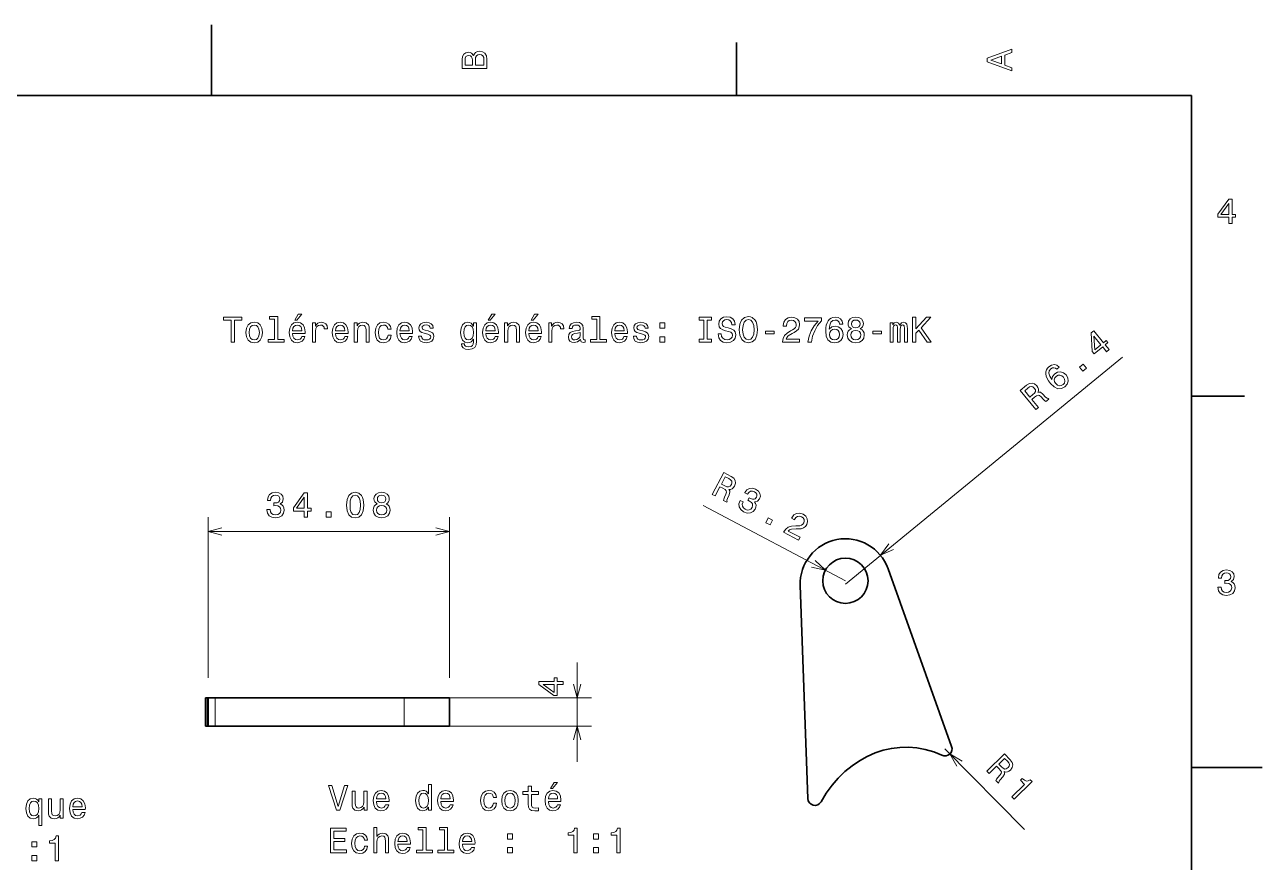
# Model space of a CAD drawing. Extents: x 0 to 297, y 0 to 210.
# Drawn here: x 122.1 to 297, y 91.6 to 210 of the extents above; entities that cross this region are included whole.
import ezdxf

# ---------------------------------------------------------------- set-up
doc = ezdxf.new("R2010")
doc.units = 0

msp = doc.modelspace()

# ---------------------------------------------------------------- linework, layer by layer
at = {"color": 7, "lineweight": 35, "ltscale": 0.25}
for p, q in [((148.5, 200), (148.5, 210)), ((287, 105), (297, 105))]:
    msp.add_line(p, q, dxfattribs=at)
at = {"color": 7, "lineweight": 35, "ltscale": 0.1875}
for p, q in [((222.699997, 200), (222.699997, 207.5)), ((287, 157.5), (294.5, 157.5))]:
    msp.add_line(p, q, dxfattribs=at)
at = {"color": 7, "lineweight": 35}
for p, q in [((287, 200), (10, 200)), ((287, 10), (287, 200)), ((244.123856, 133.100052), (253.10553, 107.978409)), ((232.782974, 100.617355), (231.701569, 130.715652)), ((175.727951, 114.83638), (149.048981, 114.83638)), ((175.727951, 110.83638), (149.048981, 110.83638))]:
    msp.add_line(p, q, dxfattribs=at)
at = {"color": 7, "lineweight": 13}
for p, q in [((238.097443, 130.94545), (277.229675, 163.028198)), ((238.097443, 131.40451), (217.985962, 142.026276)), ((148.048981, 117.69841), (148.048981, 140.390091)), ((182.127945, 117.69841), (182.127945, 140.390091)), ((148.048981, 138.390091), (182.127945, 138.390091)), ((177.727951, 114.83638), (202.207794, 114.83638)), ((177.727951, 110.83638), (202.207794, 110.83638))]:
    msp.add_line(p, q, dxfattribs=at)
at = {"color": 7, "lineweight": 13, "ltscale": 0.35}
msp.add_line((200.207794, 105.83638), (200.207794, 119.83638), dxfattribs=at)
at = {"color": 7, "lineweight": 35, "ltscale": 0.006207}
for p, q in [((147.904984, 114.83638), (147.656723, 114.83638)), ((147.904984, 110.83638), (147.656723, 110.83638))]:
    msp.add_line(p, q, dxfattribs=at)
at = {"color": 7, "lineweight": 35, "ltscale": 0.1}
for p, q in [((147.656723, 114.83638), (147.656723, 110.83638)), ((148.048981, 114.83638), (148.048981, 110.83638)), ((182.127945, 110.83638), (182.127945, 114.83638))]:
    msp.add_line(p, q, dxfattribs=at)
at = {"color": 7, "lineweight": 13, "ltscale": 0.1}
for p, q in [((147.904984, 114.83638), (147.904984, 110.83638)), ((149.048981, 114.83638), (149.048981, 110.83638)), ((175.727951, 110.83638), (175.727951, 114.83638))]:
    msp.add_line(p, q, dxfattribs=at)
at = {"color": 7, "lineweight": 35, "ltscale": 0.003601}
msp.add_line((148.049026, 114.83638), (147.904984, 114.83638), dxfattribs=at)
at = {"color": 7, "lineweight": 35, "ltscale": 0.025}
for p, q in [((149.048981, 114.83638), (148.048981, 114.83638)), ((149.048981, 110.83638), (148.048981, 110.83638))]:
    msp.add_line(p, q, dxfattribs=at)
at = {"color": 7, "lineweight": 35, "ltscale": 0.16}
for p, q in [((182.127945, 114.83638), (175.727951, 114.83638)), ((182.127945, 110.83638), (175.727951, 110.83638))]:
    msp.add_line(p, q, dxfattribs=at)
at = {"color": 7, "lineweight": 35, "ltscale": 0.0036}
msp.add_line((148.048965, 110.83638), (147.904968, 110.83638), dxfattribs=at)
at = {"color": 7, "lineweight": 13, "ltscale": 0.4}
msp.add_line((252.16391, 107.641747), (263.386597, 96.237732), dxfattribs=at)
at = {"color": 7, "lineweight": 13}
for points in [[(261.633209, 203.466858), (261.633209, 203.930847), (260.604401, 204.298996), (260.604401, 205.695969), (261.633209, 206.064133), (261.633209, 206.538193), (258.128174, 205.257217), (258.128174, 204.742798)], [(185.542007, 205.630417), (185.249496, 205.983429), (185.052811, 206.074219), (184.81073, 206.104477), (184.432495, 206.03891), (184.160156, 205.842224), (183.993729, 205.524506), (183.933212, 205.080704), (183.933212, 203.835022), (187.433212, 203.835022), (187.433212, 205.151306), (187.36261, 205.620331), (187.155838, 205.968307), (186.828018, 206.185165), (186.384216, 206.260818), (186.08667, 206.215424), (185.839554, 206.094391), (185.65799, 205.897705)], [(185.385666, 204.984879), (185.385666, 204.298996), (184.351807, 204.298996), (184.351807, 205.025223), (184.382065, 205.297562), (184.472839, 205.489197), (184.629181, 205.605194), (184.86116, 205.645538), (185.093155, 205.600143), (185.254532, 205.479111), (185.355408, 205.272339)], [(187.014618, 205.095825), (187.014618, 204.298996), (185.809296, 204.298996), (185.809296, 205.050446), (185.844589, 205.368164), (185.9505, 205.595108), (186.132065, 205.731277), (186.394302, 205.776657), (186.671692, 205.731277), (186.863327, 205.605194), (186.979324, 205.393372)], [(260.17572, 204.460388), (258.632477, 205), (260.17572, 205.539627)], [(292.277374, 181.916794), (292.731262, 181.916794), (292.731262, 182.784225), (293.23056, 182.784225), (293.23056, 183.187683), (292.731262, 183.187683), (292.731262, 185.341141), (292.272339, 185.341141), (290.739197, 183.228027), (290.739197, 182.784225), (292.277374, 182.784225)], [(291.162842, 183.187683), (292.277374, 184.756134), (292.277374, 183.187683)], [(151.286026, 165.143372), (151.75, 165.143372), (151.75, 168.219742), (152.809082, 168.219742), (152.809082, 168.643372), (150.221909, 168.643372), (150.221909, 168.219742), (151.286026, 168.219742)], [(153.378967, 166.494949), (153.459656, 165.879684), (153.69165, 165.425797), (154.059799, 165.143372), (154.554031, 165.047546), (155.043228, 165.143372), (155.411377, 165.420746), (155.643372, 165.874634), (155.729111, 166.494949), (155.643372, 167.110229), (155.411377, 167.569168), (155.043228, 167.846542), (154.554031, 167.947403), (154.059799, 167.846542), (153.69165, 167.564117), (153.459656, 167.110229)], [(157.42868, 168.391205), (157.42868, 165.516571), (156.515854, 165.516571), (156.515854, 165.143372), (158.780258, 165.143372), (158.780258, 165.516571), (157.872482, 165.516571), (157.872482, 168.764404), (156.732712, 168.764404), (156.732712, 168.391205)], [(159.970459, 166.368881), (161.745682, 166.368881), (161.750717, 166.575653), (161.670029, 167.155624), (161.44812, 167.58934), (161.095108, 167.851578), (160.626083, 167.947403), (160.167145, 167.846542), (159.814117, 167.564117), (159.587173, 167.105194), (159.506485, 166.5), (159.582138, 165.879684), (159.809082, 165.425797), (160.157059, 165.143372), (160.610947, 165.047546), (161.004318, 165.113113), (161.327087, 165.284576), (161.564117, 165.556915), (161.700287, 165.920029), (161.261536, 165.920029), (161.170746, 165.718292), (161.039627, 165.567001), (160.666428, 165.445969), (160.378967, 165.501434), (160.162109, 165.677948), (160.020889, 165.965424), (159.970459, 166.353745)], [(160.278091, 168.219742), (160.575653, 168.219742), (161.276657, 169.077087), (160.782425, 169.077087)], [(162.784576, 165.143372), (163.228394, 165.143372), (163.228394, 166.691635), (163.273773, 167.064835), (163.409943, 167.332138), (163.631851, 167.493515), (163.929398, 167.548996), (164.151291, 167.513687), (164.317719, 167.412827), (164.418594, 167.241348), (164.453888, 167.009369), (164.90274, 167.009369), (164.842224, 167.417862), (164.675797, 167.710373), (164.398422, 167.886887), (164.020172, 167.947403), (163.76297, 167.907059), (163.541061, 167.806198), (163.344376, 167.63472), (163.188034, 167.40274), (163.188034, 167.851578), (162.784576, 167.851578)], [(166.042511, 166.368881), (167.817719, 166.368881), (167.822769, 166.575653), (167.742081, 167.155624), (167.520172, 167.58934), (167.167145, 167.851578), (166.69812, 167.947403), (166.239197, 167.846542), (165.886169, 167.564117), (165.659225, 167.105194), (165.578537, 166.5), (165.654175, 165.879684), (165.881119, 165.425797), (166.229111, 165.143372), (166.682999, 165.047546), (167.07637, 165.113113), (167.399139, 165.284576), (167.636169, 165.556915), (167.772339, 165.920029), (167.333572, 165.920029), (167.242798, 165.718292), (167.111664, 165.567001), (166.73848, 165.445969), (166.451004, 165.501434), (166.234146, 165.677948), (166.092941, 165.965424), (166.042511, 166.353745)], [(168.690201, 165.143372), (169.134003, 165.143372), (169.134003, 166.706772), (169.179398, 167.064835), (169.325653, 167.327087), (169.552597, 167.48848), (169.855194, 167.548996), (170.09726, 167.498566), (170.248566, 167.362396), (170.324203, 167.135452), (170.349426, 166.832855), (170.349426, 165.143372), (170.793228, 165.143372), (170.793228, 166.92363), (170.773056, 167.281708), (170.682281, 167.579254), (170.384735, 167.851578), (169.920746, 167.947403), (169.663544, 167.912109), (169.446686, 167.816284), (169.260086, 167.654892), (169.113831, 167.438034), (169.113831, 167.851578), (168.690201, 167.851578)], [(173.451004, 166.953888), (173.889771, 166.953888), (173.798996, 167.357346), (173.582138, 167.675079), (173.244232, 167.871765), (172.805481, 167.947403), (172.32132, 167.846542), (171.953171, 167.564117), (171.721191, 167.105194), (171.640488, 166.489914), (171.716141, 165.879684), (171.943085, 165.425797), (172.301147, 165.143372), (172.790344, 165.047546), (173.22406, 165.123199), (173.561966, 165.335007), (173.793945, 165.667862), (173.894806, 166.111664), (173.471191, 166.111664), (173.395538, 165.829254), (173.254318, 165.617432), (173.052597, 165.486313), (172.805481, 165.445969), (172.497833, 165.51152), (172.27594, 165.713257), (172.139771, 166.041061), (172.094376, 166.505035), (172.139771, 166.958939), (172.280975, 167.286743), (172.507935, 167.48848), (172.805481, 167.559082), (173.067719, 167.513687), (173.264404, 167.39769), (173.395538, 167.206055)], [(175.150574, 166.368881), (176.925797, 166.368881), (176.930832, 166.575653), (176.850143, 167.155624), (176.628235, 167.58934), (176.275223, 167.851578), (175.806198, 167.947403), (175.34726, 167.846542), (174.994232, 167.564117), (174.767288, 167.105194), (174.6866, 166.5), (174.762253, 165.879684), (174.989197, 165.425797), (175.337173, 165.143372), (175.791061, 165.047546), (176.184433, 165.113113), (176.507202, 165.284576), (176.744232, 165.556915), (176.880402, 165.920029), (176.44165, 165.920029), (176.350861, 165.718292), (176.219742, 165.567001), (175.846542, 165.445969), (175.559082, 165.501434), (175.342224, 165.677948), (175.201004, 165.965424), (175.150574, 166.353745)], [(179.124634, 166.721909), (178.695969, 166.822769), (178.378235, 166.938766), (178.272339, 167.175797), (178.302597, 167.342224), (178.408508, 167.463257), (178.579971, 167.53891), (178.827087, 167.569168), (179.064117, 167.53891), (179.250717, 167.44812), (179.371765, 167.311966), (179.422195, 167.130402), (179.855911, 167.130402), (179.855911, 167.140488), (179.780258, 167.468292), (179.573486, 167.72551), (179.250717, 167.886887), (178.827087, 167.947403), (178.398407, 167.886887), (178.085739, 167.720459), (177.889053, 167.473343), (177.828522, 167.16066), (177.873917, 166.858063), (178.015137, 166.646255), (178.247116, 166.494949), (178.585022, 166.389053), (179.079254, 166.268005), (179.381836, 166.141937), (179.46254, 166.041061), (179.492798, 165.889771), (179.447403, 165.703171), (179.32637, 165.561966), (179.129684, 165.471176), (178.867432, 165.440918), (178.590057, 165.471176), (178.388336, 165.577087), (178.252167, 165.748566), (178.196686, 165.985596), (177.768005, 165.985596), (177.838623, 165.582138), (178.045395, 165.289627), (178.373199, 165.113113), (178.827087, 165.047546), (179.301147, 165.113113), (179.649139, 165.289627), (179.860947, 165.572052), (179.9366, 165.940201), (179.881119, 166.257919), (179.724777, 166.474777), (179.467575, 166.615997)], [(185.978394, 165.264404), (185.978394, 167.851578), (185.554749, 167.851578), (185.554749, 167.412827), (185.206772, 167.811234), (184.994949, 167.912109), (184.757919, 167.947403), (184.329254, 167.846542), (183.996399, 167.564117), (183.779541, 167.110229), (183.703888, 166.5), (183.779541, 165.88472), (183.996399, 165.430832), (184.329254, 165.143372), (184.757919, 165.047546), (185, 165.082855), (185.201721, 165.17363), (185.554749, 165.556915), (185.554749, 165.17363), (185.514404, 164.871033), (185.403458, 164.654175), (185.191635, 164.528091), (184.873917, 164.482712), (184.596542, 164.51297), (184.399857, 164.588623), (184.283859, 164.719742), (184.248566, 164.896255), (183.819885, 164.896255), (183.819885, 164.876083), (183.885437, 164.553314), (184.087173, 164.311234), (184.409943, 164.154892), (184.848694, 164.099426), (185.373199, 164.175079), (185.721176, 164.386887), (185.917862, 164.755051)], [(187.294662, 166.368881), (189.069885, 166.368881), (189.074921, 166.575653), (188.994232, 167.155624), (188.772339, 167.58934), (188.419312, 167.851578), (187.950287, 167.947403), (187.491348, 167.846542), (187.138321, 167.564117), (186.911377, 167.105194), (186.830688, 166.5), (186.906342, 165.879684), (187.133286, 165.425797), (187.481262, 165.143372), (187.93515, 165.047546), (188.328522, 165.113113), (188.651291, 165.284576), (188.888321, 165.556915), (189.02449, 165.920029), (188.585724, 165.920029), (188.494949, 165.718292), (188.363831, 165.567001), (187.990631, 165.445969), (187.703171, 165.501434), (187.486313, 165.677948), (187.345093, 165.965424), (187.294662, 166.353745)], [(187.602295, 168.219742), (187.899857, 168.219742), (188.600861, 169.077087), (188.106628, 169.077087)], [(189.942352, 165.143372), (190.386169, 165.143372), (190.386169, 166.706772), (190.431549, 167.064835), (190.577805, 167.327087), (190.804749, 167.48848), (191.107346, 167.548996), (191.349426, 167.498566), (191.500717, 167.362396), (191.57637, 167.135452), (191.601578, 166.832855), (191.601578, 165.143372), (192.04538, 165.143372), (192.04538, 166.92363), (192.025208, 167.281708), (191.934433, 167.579254), (191.636887, 167.851578), (191.172913, 167.947403), (190.91571, 167.912109), (190.698853, 167.816284), (190.512238, 167.654892), (190.365997, 167.438034), (190.365997, 167.851578), (189.942352, 167.851578)], [(193.366714, 166.368881), (195.141922, 166.368881), (195.146973, 166.575653), (195.066284, 167.155624), (194.844376, 167.58934), (194.491348, 167.851578), (194.022339, 167.947403), (193.5634, 167.846542), (193.210373, 167.564117), (192.983429, 167.105194), (192.90274, 166.5), (192.978378, 165.879684), (193.205322, 165.425797), (193.553314, 165.143372), (194.007202, 165.047546), (194.400574, 165.113113), (194.723343, 165.284576), (194.960373, 165.556915), (195.096542, 165.920029), (194.657776, 165.920029), (194.567001, 165.718292), (194.435883, 165.567001), (194.062683, 165.445969), (193.775208, 165.501434), (193.55835, 165.677948), (193.417145, 165.965424), (193.366714, 166.353745)], [(193.674347, 168.219742), (193.971893, 168.219742), (194.672913, 169.077087), (194.178665, 169.077087)], [(196.180832, 165.143372), (196.624634, 165.143372), (196.624634, 166.691635), (196.670029, 167.064835), (196.806183, 167.332138), (197.028091, 167.493515), (197.325638, 167.548996), (197.547546, 167.513687), (197.713974, 167.412827), (197.814835, 167.241348), (197.850143, 167.009369), (198.298981, 167.009369), (198.238464, 167.417862), (198.072037, 167.710373), (197.794662, 167.886887), (197.416412, 167.947403), (197.15921, 167.907059), (196.937317, 167.806198), (196.740631, 167.63472), (196.58429, 167.40274), (196.58429, 167.851578), (196.180832, 167.851578)], [(200.65921, 165.496399), (200.65921, 165.481262), (200.684433, 165.309799), (200.760071, 165.188766), (201.077805, 165.092941), (201.324921, 165.133286), (201.324921, 165.476227), (201.219009, 165.46109), (201.077805, 165.526657), (201.052582, 165.728394), (201.052582, 167.130402), (200.992065, 167.48848), (200.815552, 167.740631), (200.507919, 167.891937), (200.074203, 167.947403), (199.650574, 167.886887), (199.337891, 167.715424), (199.141205, 167.44812), (199.075638, 167.095108), (199.075638, 167.064835), (199.47406, 167.064835), (199.509369, 167.276657), (199.620316, 167.427948), (199.801865, 167.518738), (200.059067, 167.554031), (200.306183, 167.528824), (200.482697, 167.453171), (200.588608, 167.322052), (200.623917, 167.140488), (200.603745, 166.92868), (200.523041, 166.822769), (200.32132, 166.772339), (199.943085, 166.731995), (199.509369, 166.641205), (199.201721, 166.479828), (199.020172, 166.227661), (198.964691, 165.854462), (199.015121, 165.521606), (199.171463, 165.27449), (199.42363, 165.118149), (199.771606, 165.062683), (200.240631, 165.168594)], [(202.969009, 168.391205), (202.969009, 165.516571), (202.056183, 165.516571), (202.056183, 165.143372), (204.320602, 165.143372), (204.320602, 165.516571), (203.412811, 165.516571), (203.412811, 168.764404), (202.273041, 168.764404), (202.273041, 168.391205)], [(205.510803, 166.368881), (207.286011, 166.368881), (207.291061, 166.575653), (207.210358, 167.155624), (206.988464, 167.58934), (206.635437, 167.851578), (206.166412, 167.947403), (205.707489, 167.846542), (205.354462, 167.564117), (205.127518, 167.105194), (205.046814, 166.5), (205.122467, 165.879684), (205.349411, 165.425797), (205.697403, 165.143372), (206.151291, 165.047546), (206.544662, 165.113113), (206.867432, 165.284576), (207.104462, 165.556915), (207.240631, 165.920029), (206.801865, 165.920029), (206.71109, 165.718292), (206.579956, 165.567001), (206.206757, 165.445969), (205.919296, 165.501434), (205.702438, 165.677948), (205.561234, 165.965424), (205.510803, 166.353745)], [(209.484863, 166.721909), (209.056183, 166.822769), (208.738464, 166.938766), (208.632553, 167.175797), (208.662811, 167.342224), (208.768723, 167.463257), (208.940186, 167.53891), (209.187317, 167.569168), (209.424347, 167.53891), (209.610947, 167.44812), (209.731979, 167.311966), (209.78241, 167.130402), (210.216125, 167.130402), (210.216125, 167.140488), (210.140472, 167.468292), (209.933716, 167.72551), (209.610947, 167.886887), (209.187317, 167.947403), (208.758636, 167.886887), (208.445953, 167.720459), (208.249268, 167.473343), (208.188751, 167.16066), (208.234146, 166.858063), (208.375351, 166.646255), (208.60733, 166.494949), (208.945236, 166.389053), (209.439468, 166.268005), (209.742065, 166.141937), (209.822754, 166.041061), (209.853012, 165.889771), (209.807632, 165.703171), (209.686584, 165.561966), (209.489899, 165.471176), (209.227661, 165.440918), (208.950287, 165.471176), (208.74855, 165.577087), (208.612381, 165.748566), (208.556915, 165.985596), (208.128235, 165.985596), (208.198837, 165.582138), (208.405609, 165.289627), (208.733429, 165.113113), (209.187317, 165.047546), (209.661377, 165.113113), (210.009354, 165.289627), (210.221176, 165.572052), (210.296814, 165.940201), (210.241348, 166.257919), (210.085007, 166.474777), (209.827805, 166.615997)], [(218.078522, 165.567001), (217.432983, 165.567001), (217.432983, 165.143372), (219.188019, 165.143372), (219.188019, 165.567001), (218.542496, 165.567001), (218.542496, 168.219742), (219.188019, 168.219742), (219.188019, 168.643372), (217.432983, 168.643372), (217.432983, 168.219742), (218.078522, 168.219742)], [(220.549713, 166.298264), (220.090759, 166.298264), (220.191635, 165.763687), (220.443787, 165.370316), (220.832123, 165.133286), (221.356628, 165.047546), (221.876068, 165.128235), (222.264404, 165.350143), (222.51152, 165.69812), (222.602295, 166.157059), (222.526642, 166.570602), (222.314835, 166.837891), (221.971893, 167.014404), (221.51297, 167.145538), (221.119598, 167.241348), (220.862381, 167.35231), (220.716125, 167.513687), (220.670746, 167.765854), (220.716125, 167.992798), (220.84726, 168.164261), (221.048981, 168.280258), (221.326355, 168.320602), (221.60878, 168.270172), (221.830688, 168.134003), (221.976929, 167.907059), (222.047546, 167.599426), (222.50647, 167.599426), (222.50647, 167.609512), (222.425781, 168.083572), (222.188751, 168.4366), (221.815552, 168.658508), (221.311234, 168.734146), (220.85733, 168.658508), (220.504303, 168.446686), (220.277374, 168.118881), (220.196686, 167.695251), (220.262238, 167.317001), (220.453888, 167.059799), (220.75647, 166.888321), (221.170013, 166.757202), (221.578522, 166.641205), (221.886169, 166.530258), (222.072754, 166.368881), (222.138321, 166.106628), (222.077805, 165.83934), (221.921463, 165.637604), (221.684433, 165.51152), (221.376801, 165.471176), (221.033844, 165.526657), (220.771606, 165.688034), (220.605179, 165.950287)], [(223.086456, 166.893372), (223.177231, 166.106628), (223.439484, 165.526657), (223.847977, 165.168594), (224.382568, 165.047546), (224.912109, 165.168594), (225.325653, 165.526657), (225.582855, 166.106628), (225.678665, 166.893372), (225.582855, 167.675079), (225.471893, 167.992798), (225.325653, 168.255035), (224.912109, 168.613113), (224.659943, 168.703888), (224.382568, 168.739197), (223.842926, 168.613113), (223.434433, 168.260086), (223.177231, 167.680115)], [(223.570602, 166.893372), (223.626068, 167.503601), (223.792511, 167.952454), (224.049713, 168.224777), (224.382568, 168.320602), (224.710358, 168.224777), (224.967575, 167.947403), (225.134003, 167.498566), (225.194519, 166.893372), (225.134003, 166.283142), (224.967575, 165.83429), (224.710358, 165.561966), (224.382568, 165.471176), (224.049713, 165.561966), (223.792511, 165.83429), (223.626068, 166.278091)], [(229.22406, 165.143372), (231.629684, 165.143372), (231.629684, 165.577087), (229.728394, 165.577087), (229.83429, 165.814117), (230.015854, 166.010803), (230.575653, 166.368881), (230.873199, 166.520172), (231.206055, 166.73703), (231.443085, 166.989197), (231.579254, 167.286743), (231.629684, 167.624634), (231.543945, 168.048264), (231.306915, 168.381119), (230.943802, 168.592941), (230.474792, 168.668594), (229.990631, 168.582855), (229.622482, 168.345825), (229.385437, 167.967575), (229.304749, 167.468292), (229.304749, 167.39769), (229.763687, 167.39769), (229.763687, 167.438034), (229.809082, 167.780975), (229.945251, 168.033142), (230.162109, 168.194519), (230.44957, 168.25), (230.742065, 168.19957), (230.958923, 168.073486), (231.100143, 167.876801), (231.150574, 167.629684), (231.115265, 167.39769), (231.019455, 167.201004), (230.858063, 167.029541), (230.636169, 166.878235), (230.338623, 166.716858), (229.844391, 166.404175), (229.496399, 166.07132), (229.289627, 165.667862), (229.22406, 165.158508)], [(232.789627, 165.143372), (233.298996, 165.143372), (233.465424, 165.97551), (233.757935, 166.752167), (234.171478, 167.473343), (234.71109, 168.149139), (234.71109, 168.567719), (232.310516, 168.567719), (232.310516, 168.108795), (234.226959, 168.108795), (233.672195, 167.427948), (233.253601, 166.716858), (232.96109, 165.960373)], [(237.73703, 167.700287), (237.64122, 168.108795), (237.419312, 168.411377), (237.076385, 168.603027), (236.632568, 168.668594), (236.335022, 168.633286), (236.07782, 168.53746), (235.850861, 168.381119), (235.659225, 168.159225), (235.507935, 167.881851), (235.396973, 167.543945), (235.326385, 167.145538), (235.306213, 166.696686), (235.386902, 165.980545), (235.634003, 165.46109), (236.032425, 165.148422), (236.577087, 165.042511), (237.066284, 165.133286), (237.439484, 165.370316), (237.681564, 165.743515), (237.767303, 166.217575), (237.681564, 166.696686), (237.449585, 167.064835), (237.091507, 167.296829), (236.647705, 167.377518), (236.168594, 167.276657), (235.810516, 166.989197), (235.886169, 167.543945), (236.047546, 167.942368), (236.294678, 168.179398), (236.637604, 168.260086), (236.889771, 168.219742), (237.081421, 168.113831), (237.207489, 167.937317), (237.273071, 167.700287)], [(238.937332, 167.029541), (238.680115, 166.888321), (238.503601, 166.691635), (238.39267, 166.444519), (238.357361, 166.146973), (238.438049, 165.69812), (238.670044, 165.350143), (239.048279, 165.128235), (239.562683, 165.042511), (240.072052, 165.128235), (240.450287, 165.350143), (240.682281, 165.69812), (240.768021, 166.146973), (240.727676, 166.444519), (240.621765, 166.691635), (240.440216, 166.888321), (240.188049, 167.029541), (240.389771, 167.150574), (240.530991, 167.317001), (240.61673, 167.518738), (240.646973, 167.765854), (240.566284, 168.123917), (240.354477, 168.411377), (240.011536, 168.597977), (239.562683, 168.668594), (239.108795, 168.597977), (238.765869, 168.411377), (238.549011, 168.123917), (238.473358, 167.765854), (238.498566, 167.518738), (238.584305, 167.317001)], [(238.952454, 167.72551), (238.992798, 167.947403), (239.113831, 168.118881), (239.305481, 168.224777), (239.562683, 168.265137), (239.81485, 168.224777), (240.0065, 168.118881), (240.127533, 167.947403), (240.172913, 167.72551), (240.127533, 167.498566), (240.0065, 167.322052), (239.81485, 167.206055), (239.562683, 167.170746), (239.305481, 167.21109), (239.113831, 167.322052), (238.992798, 167.498566)], [(244.414276, 165.143372), (244.822784, 165.143372), (244.822784, 166.953888), (244.847992, 167.226227), (244.923645, 167.422913), (245.039642, 167.53891), (245.190948, 167.58429), (245.311981, 167.543945), (245.39267, 167.443085), (245.433014, 167.271606), (245.448151, 167.044662), (245.448151, 165.143372), (245.831421, 165.143372), (245.831421, 166.953888), (245.856644, 167.221176), (245.932281, 167.417862), (246.053329, 167.53891), (246.20462, 167.58429), (246.325653, 167.543945), (246.406357, 167.443085), (246.456787, 167.044662), (246.456787, 165.143372), (246.865295, 165.143372), (246.865295, 167.014404), (246.840073, 167.40274), (246.759384, 167.700287), (246.597992, 167.881851), (246.335754, 167.947403), (246.028107, 167.846542), (245.791077, 167.554031), (245.604492, 167.841492), (245.291809, 167.947403), (245.004333, 167.846542), (244.807648, 167.564117), (244.807648, 167.851578), (244.414276, 167.851578)], [(247.576385, 165.143372), (248.040375, 165.143372), (248.040375, 166.389053), (248.453918, 166.832855), (249.628983, 165.143372), (250.193817, 165.143372), (248.781708, 167.170746), (250.153473, 168.643372), (249.538208, 168.643372), (248.040375, 167.02449), (248.040375, 168.643372), (247.576385, 168.643372)], [(153.832855, 166.5), (153.878235, 166.953888), (154.019455, 167.281708), (154.246399, 167.483429), (154.554031, 167.554031), (154.856628, 167.483429), (155.083572, 167.286743), (155.224777, 166.953888), (155.275223, 166.5), (155.224777, 166.041061), (155.083572, 165.708206), (154.856628, 165.506485), (154.554031, 165.440918), (154.246399, 165.506485), (154.019455, 165.708206), (153.878235, 166.041061)], [(159.970459, 166.742081), (160.02594, 167.090057), (160.162109, 167.34726), (160.368881, 167.503601), (160.641205, 167.559082), (160.908508, 167.503601), (161.11528, 167.34726), (161.241348, 167.090057), (161.286743, 166.742081)], [(166.042511, 166.742081), (166.097977, 167.090057), (166.234146, 167.34726), (166.440918, 167.503601), (166.713257, 167.559082), (166.980545, 167.503601), (167.187317, 167.34726), (167.3134, 167.090057), (167.358795, 166.742081)], [(175.150574, 166.742081), (175.206055, 167.090057), (175.342224, 167.34726), (175.548996, 167.503601), (175.82132, 167.559082), (176.088623, 167.503601), (176.295395, 167.34726), (176.421478, 167.090057), (176.466858, 166.742081)], [(184.162827, 166.5), (184.208206, 166.948853), (184.344376, 167.281708), (184.556198, 167.478394), (184.838623, 167.548996), (185.136169, 167.478394), (185.358063, 167.281708), (185.494232, 166.948853), (185.544662, 166.5), (185.494232, 166.041061), (185.358063, 165.713257), (185.136169, 165.51152), (184.838623, 165.445969), (184.556198, 165.51152), (184.344376, 165.713257), (184.208206, 166.046112)], [(187.294662, 166.742081), (187.350143, 167.090057), (187.486313, 167.34726), (187.693085, 167.503601), (187.965424, 167.559082), (188.232712, 167.503601), (188.439484, 167.34726), (188.565552, 167.090057), (188.610947, 166.742081)], [(193.366714, 166.742081), (193.42218, 167.090057), (193.55835, 167.34726), (193.765121, 167.503601), (194.03746, 167.559082), (194.304749, 167.503601), (194.51152, 167.34726), (194.637604, 167.090057), (194.682983, 166.742081)], [(200.60878, 166.091492), (200.548264, 165.829254), (200.386887, 165.627518), (200.144806, 165.496399), (199.84726, 165.451004), (199.655609, 165.476227), (199.51944, 165.556915), (199.433716, 165.69812), (199.408493, 165.894806), (199.428665, 166.07132), (199.509369, 166.197403), (199.832123, 166.338623), (200.240631, 166.399139), (200.60878, 166.520172)], [(205.510803, 166.742081), (205.566269, 167.090057), (205.702438, 167.34726), (205.90921, 167.503601), (206.181549, 167.559082), (206.448837, 167.503601), (206.655609, 167.34726), (206.781693, 167.090057), (206.827087, 166.742081)], [(211.890472, 167.100143), (212.586441, 167.100143), (212.586441, 167.851578), (211.890472, 167.851578)], [(226.80835, 166.298264), (228.028809, 166.298264), (228.028809, 166.696686), (226.80835, 166.696686)], [(237.278107, 166.21254), (237.222626, 165.894806), (237.081421, 165.65274), (236.854462, 165.491348), (236.572052, 165.440918), (236.274506, 165.491348), (236.047546, 165.64769), (235.901306, 165.889771), (235.855911, 166.207489), (235.906342, 166.520172), (236.047546, 166.757202), (236.279541, 166.908508), (236.592224, 166.963974), (236.864563, 166.908508), (237.081421, 166.762253), (237.222626, 166.525223)], [(238.841507, 166.157059), (238.886902, 166.424347), (239.033142, 166.626083), (239.260101, 166.757202), (239.562683, 166.802597), (239.860229, 166.757202), (240.087189, 166.626083), (240.233429, 166.424347), (240.283875, 166.157059), (240.233429, 165.869598), (240.087189, 165.65274), (239.860229, 165.51152), (239.562683, 165.466141), (239.260101, 165.51152), (239.033142, 165.65274), (238.886902, 165.869598)], [(241.988495, 166.298264), (243.208954, 166.298264), (243.208954, 166.696686), (241.988495, 166.696686)], [(275.002258, 163.788269), (275.353241, 164.076035), (274.803284, 164.746841), (275.189392, 165.063385), (274.933594, 165.375397), (274.547485, 165.058838), (273.18219, 166.724167), (272.827271, 166.433197), (272.981384, 163.827057), (273.262756, 163.483841), (274.452271, 164.459076)], [(211.890472, 165.143372), (212.586441, 165.143372), (212.586441, 165.894806), (211.890472, 165.894806)], [(273.334595, 164.064438), (273.202087, 165.983994), (274.196472, 164.771072)], [(268.324341, 161.619751), (267.991241, 161.874908), (267.627777, 161.968216), (267.241089, 161.898987), (266.856323, 161.668304), (266.64859, 161.452362), (266.510437, 161.215195), (266.434052, 160.950409), (266.426544, 160.657288), (266.485413, 160.346863), (266.613831, 160.015228), (266.811829, 159.662354), (267.080811, 159.30246), (267.59726, 158.799805), (268.117706, 158.554779), (268.624023, 158.565582), (269.112396, 158.82901), (269.433136, 159.209366), (269.571472, 159.629272), (269.522064, 160.071365), (269.287781, 160.492325), (268.917725, 160.808472), (268.504913, 160.946091), (268.080933, 160.898468), (267.686554, 160.679489), (267.380005, 160.297729), (267.28537, 159.848404), (266.992126, 160.325378), (266.864349, 160.735794), (266.905151, 161.075775), (267.119202, 161.355606), (267.339783, 161.484283), (267.555145, 161.52388), (267.764557, 161.467316), (267.965515, 161.325577)], [(271.629486, 161.023087), (272.167694, 161.46434), (271.691284, 162.045456), (271.153076, 161.604202)], [(265.018585, 155.603104), (265.381287, 155.900467), (264.444427, 157.043182), (264.814941, 157.346939), (265.097534, 157.559067), (265.313904, 157.645157), (265.513, 157.593201), (265.740662, 157.395065), (266.047943, 157.060043), (266.259979, 156.849136), (266.418701, 156.751007), (266.828217, 157.086731), (266.767456, 157.160828), (266.588226, 157.196503), (266.390747, 157.373718), (266.005341, 157.788147), (265.673645, 158.05748), (265.500824, 158.085342), (265.299652, 158.044342), (265.375732, 158.269745), (265.373016, 158.495773), (265.302521, 158.72493), (265.156464, 158.950806), (264.833282, 159.233643), (264.47583, 159.351456), (264.096924, 159.28862), (263.704346, 159.051544), (262.79953, 158.309738)], [(268.912689, 160.178268), (269.071228, 159.897385), (269.115509, 159.620667), (269.042328, 159.351974), (268.855896, 159.133911), (268.593811, 158.984268), (268.319183, 158.961273), (268.052612, 159.055756), (267.816071, 159.272675), (267.65683, 159.546463), (267.615753, 159.81929), (267.699219, 160.083374), (267.905853, 160.324524), (268.151642, 160.454285), (268.412048, 160.478668), (268.671539, 160.384903)], [(263.874725, 158.636917), (264.131836, 158.808563), (264.360291, 158.871948), (264.577484, 158.821777), (264.788452, 158.636047), (264.934906, 158.377884), (264.941528, 158.155045), (264.819672, 157.937759), (264.589935, 157.716827), (264.172638, 157.374695), (263.434021, 158.275604)], [(219.267822, 143.611069), (219.682556, 143.392029), (220.372635, 144.698669), (220.796295, 144.474915), (221.101395, 144.296661), (221.264633, 144.1306), (221.293945, 143.92691), (221.19957, 143.640259), (221.009903, 143.227127), (220.89769, 142.94989), (220.868774, 142.765533), (221.337021, 142.518234), (221.381775, 142.602966), (221.345154, 142.782013), (221.431946, 143.032745), (221.66452, 143.548691), (221.784195, 143.958862), (221.742859, 144.128983), (221.627075, 144.298508), (221.864334, 144.315781), (222.071625, 144.405914), (222.255524, 144.559738), (222.40712, 144.781952), (222.542526, 145.189529), (222.512527, 145.564682), (222.307693, 145.889587), (221.936966, 146.159531), (220.902359, 146.705948)], [(221.620819, 145.841721), (221.878723, 145.671295), (222.025726, 145.485291), (222.06369, 145.26561), (221.974289, 144.999146), (221.793091, 144.764038), (221.590256, 144.671555), (221.342728, 144.699631), (221.050003, 144.825714), (220.572845, 145.077713), (221.116898, 146.107864)], [(156.34552, 141.489517), (156.34552, 141.454208), (156.426208, 140.970062), (156.663239, 140.606949), (157.036438, 140.374969), (157.530685, 140.28923), (158.055176, 140.374969), (158.448547, 140.596863), (158.700714, 140.94989), (158.791489, 141.403778), (158.751144, 141.701324), (158.640198, 141.943405), (158.458633, 142.130005), (158.216553, 142.266174), (158.544373, 142.538513), (158.66037, 142.972229), (158.584717, 143.365601), (158.367859, 143.663147), (158.014832, 143.849747), (157.530685, 143.915314), (157.076782, 143.83461), (156.728806, 143.612717), (156.501862, 143.259689), (156.426208, 142.790665), (156.426208, 142.755371), (156.875061, 142.755371), (156.915405, 143.078125), (157.046539, 143.31012), (157.258347, 143.451324), (157.555893, 143.50177), (157.818146, 143.461426), (158.009781, 143.355515), (158.125778, 143.184036), (158.171173, 142.952057), (158.125778, 142.704926), (158.004745, 142.538513), (157.792923, 142.437637), (157.505463, 142.407379), (157.308777, 142.41243), (157.308777, 142.014008), (157.555893, 142.024094), (157.873627, 141.978699), (158.110657, 141.857666), (158.251862, 141.66098), (158.302292, 141.403778), (158.246826, 141.111267), (158.100571, 140.894409), (157.868576, 140.75824), (157.560944, 140.71286), (157.243225, 140.76329), (157.01123, 140.914581), (156.864975, 141.156662), (156.809494, 141.489517)], [(161.629822, 140.390091), (162.08371, 140.390091), (162.08371, 141.257523), (162.582993, 141.257523), (162.582993, 141.66098), (162.08371, 141.66098), (162.08371, 143.814438), (161.624771, 143.814438), (160.091629, 141.701324), (160.091629, 141.257523), (161.629822, 141.257523)], [(167.60907, 142.099747), (167.684723, 141.307953), (167.921753, 140.743118), (168.299988, 140.400177), (168.824478, 140.28923), (169.343933, 140.400177), (169.722183, 140.743118), (169.954163, 141.307953), (170.034866, 142.099747), (169.954163, 142.88649), (169.858353, 143.199173), (169.722183, 143.456375), (169.343933, 143.799316), (168.824478, 143.915314), (168.299988, 143.799316), (167.921753, 143.451324), (167.684723, 142.88649)], [(168.093216, 142.099747), (168.13356, 142.709976), (168.259644, 143.148743), (168.486588, 143.405945), (168.824478, 143.496719), (169.157333, 143.405945), (169.384277, 143.148743), (169.510361, 142.709976), (169.550705, 142.099747), (169.510361, 141.484467), (169.384277, 141.045715), (169.157333, 140.788513), (168.824478, 140.702774), (168.486588, 140.788513), (168.259644, 141.045715), (168.13356, 141.484467)], [(171.93515, 142.27626), (171.677948, 142.13504), (171.501434, 141.938354), (171.390472, 141.691238), (171.355179, 141.393692), (171.435867, 140.944855), (171.667862, 140.596863), (172.046097, 140.374969), (172.560501, 140.28923), (173.06987, 140.374969), (173.44812, 140.596863), (173.680099, 140.944855), (173.765839, 141.393692), (173.725494, 141.691238), (173.619583, 141.938354), (173.438034, 142.13504), (173.185867, 142.27626), (173.387604, 142.397293), (173.528809, 142.563721), (173.614548, 142.765442), (173.644806, 143.012573), (173.564102, 143.370636), (173.352295, 143.658112), (173.009354, 143.844696), (172.560501, 143.915314), (172.106613, 143.844696), (171.763672, 143.658112), (171.546814, 143.370636), (171.471176, 143.012573), (171.496384, 142.765442), (171.582123, 142.563721)], [(171.950272, 142.972229), (171.990616, 143.194122), (172.111664, 143.365601), (172.303299, 143.471497), (172.560501, 143.511841), (172.812668, 143.471497), (173.004318, 143.365601), (173.125351, 143.194122), (173.170731, 142.972229), (173.125351, 142.74527), (173.004318, 142.568756), (172.812668, 142.452774), (172.560501, 142.417465), (172.303299, 142.457809), (172.111664, 142.568756), (171.990616, 142.74527)], [(223.220795, 142.766678), (223.204315, 142.735458), (223.049561, 142.269669), (223.089569, 141.837891), (223.311234, 141.458466), (223.708221, 141.15184), (224.212051, 140.982697), (224.663528, 140.995209), (225.051361, 141.189606), (225.343613, 141.548569), (225.446884, 141.830521), (225.461838, 142.09639), (225.388428, 142.346176), (225.237976, 142.579636), (225.655029, 142.667358), (225.960144, 142.996704), (226.076965, 143.379868), (226.024155, 143.744247), (225.799133, 144.074127), (225.401642, 144.3582), (224.962616, 144.498825), (224.55127, 144.465118), (224.18573, 144.258942), (223.899811, 143.879532), (223.883316, 143.848312), (224.280212, 143.638702), (224.466629, 143.905258), (224.690903, 144.049164), (224.944153, 144.075104), (225.23082, 143.980743), (225.443863, 143.822601), (225.563873, 143.63945), (225.586365, 143.433655), (225.518158, 143.207321), (225.36261, 143.01001), (225.177856, 142.919373), (224.943451, 142.929092), (224.67514, 143.036591), (224.503571, 143.132904), (224.317505, 142.780609), (224.540726, 142.674118), (224.800476, 142.485596), (224.953552, 142.267883), (224.986557, 142.028015), (224.911041, 141.777023), (224.725372, 141.544281), (224.494781, 141.420822), (224.226044, 141.408768), (223.932831, 141.512299), (223.67543, 141.705276), (223.540955, 141.947403), (223.524673, 142.229752), (223.631073, 142.549988)], [(160.515259, 141.66098), (161.629822, 143.229431), (161.629822, 141.66098)], [(171.839325, 141.403778), (171.88472, 141.671066), (172.030975, 141.872803), (172.257919, 142.003922), (172.560501, 142.049316), (172.858063, 142.003922), (173.085007, 141.872803), (173.231262, 141.671066), (173.281693, 141.403778), (173.231262, 141.116318), (173.085007, 140.89946), (172.858063, 140.75824), (172.560501, 140.71286), (172.257919, 140.75824), (172.030975, 140.89946), (171.88472, 141.116318)], [(164.740479, 140.390091), (165.436447, 140.390091), (165.436447, 141.141541), (164.740479, 141.141541)], [(226.827026, 139.618729), (227.442429, 139.293701), (227.793365, 139.95816), (227.177948, 140.283188)], [(229.350189, 138.286133), (231.477371, 137.162674), (231.679916, 137.546188), (229.998688, 138.434113), (230.203033, 138.594254), (230.455429, 138.68338), (231.117661, 138.738571), (231.451431, 138.733398), (231.847031, 138.769714), (232.174377, 138.881989), (232.433746, 139.081512), (232.636154, 139.356735), (232.758179, 139.771378), (232.704025, 140.176392), (232.481873, 140.533264), (232.102463, 140.819199), (231.634308, 140.969498), (231.198074, 140.931839), (230.811829, 140.708069), (230.507309, 140.30426), (230.474335, 140.241837), (230.880157, 140.027496), (230.899002, 140.063171), (231.099289, 140.34523), (231.337463, 140.504608), (231.604584, 140.546036), (231.884674, 140.460846), (232.119781, 140.279648), (232.252655, 140.066879), (232.28566, 139.827011), (232.214859, 139.584946), (232.075287, 139.396301), (231.898712, 139.26712), (231.675934, 139.190872), (231.409058, 139.160721), (231.070572, 139.156982), (230.487518, 139.111298), (230.024368, 138.979492), (229.653107, 138.719299), (229.357254, 138.2995)], [(290.729126, 130.51622), (290.729126, 130.480911), (290.809814, 129.996765), (291.046844, 129.633652), (291.420044, 129.401657), (291.914276, 129.315933), (292.438782, 129.401657), (292.832153, 129.623566), (293.08429, 129.976593), (293.175079, 130.430481), (293.134735, 130.728027), (293.023773, 130.970108), (292.842224, 131.156708), (292.600159, 131.292877), (292.927948, 131.565216), (293.043945, 131.998932), (292.968292, 132.392303), (292.751434, 132.68985), (292.398407, 132.87645), (291.914276, 132.942017), (291.460388, 132.861313), (291.112396, 132.63942), (290.885468, 132.286392), (290.809814, 131.817368), (290.809814, 131.782074), (291.258636, 131.782074), (291.299011, 132.104828), (291.430115, 132.336823), (291.641937, 132.478027), (291.939484, 132.528473), (292.201721, 132.488113), (292.393372, 132.382217), (292.509369, 132.210739), (292.554749, 131.97876), (292.509369, 131.731628), (292.388336, 131.565216), (292.176514, 131.46434), (291.889069, 131.434082), (291.692383, 131.439133), (291.692383, 131.04071), (291.939484, 131.050797), (292.257202, 131.005417), (292.494232, 130.884369), (292.635468, 130.687683), (292.685883, 130.430481), (292.630402, 130.13797), (292.484161, 129.921112), (292.252167, 129.784943), (291.944519, 129.739563), (291.626801, 129.789993), (291.394806, 129.941284), (291.248566, 130.183365), (291.193085, 130.51622)], [(198.207794, 116.735413), (198.207794, 117.189308), (197.340363, 117.189308), (197.340363, 117.688583), (196.93689, 117.688583), (196.93689, 117.189308), (194.783447, 117.189308), (194.783447, 116.730377), (196.896545, 115.197235), (197.340363, 115.197235), (197.340363, 116.735413)], [(196.93689, 115.620865), (195.368454, 116.735413), (196.93689, 116.735413)], [(258.073822, 104.487701), (258.402802, 104.153412), (259.456024, 105.189865), (259.792053, 104.848389), (260.0289, 104.586151), (260.134216, 104.378464), (260.100494, 104.175461), (259.923798, 103.930809), (259.617981, 103.594467), (259.427124, 103.364197), (259.34375, 103.19725), (259.715179, 102.819824), (259.783478, 102.887039), (259.802765, 103.068756), (259.961395, 103.281464), (260.339233, 103.702812), (260.577423, 104.057526), (260.589539, 104.23217), (260.530487, 104.428787), (260.761841, 104.373436), (260.986694, 104.396599), (261.208527, 104.487541), (261.420258, 104.653458), (261.672699, 105.000923), (261.75766, 105.367561), (261.660767, 105.739227), (261.38913, 106.108727), (260.568451, 106.942665)], [(260.991638, 105.901505), (261.185852, 105.661011), (261.269653, 105.439232), (261.239349, 105.218369), (261.073486, 104.991463), (260.82962, 104.822235), (260.608307, 104.795486), (260.38089, 104.897156), (260.140045, 105.105927), (259.761566, 105.490547), (260.591888, 106.307686)], [(261.629944, 100.874138), (261.951843, 100.547028), (264.464447, 103.019684), (264.223877, 103.264114), (263.940948, 103.113029), (263.666229, 103.097397), (263.385406, 103.210205), (263.087799, 103.455093), (262.832581, 103.203934), (263.40564, 102.621613)], [(167.287872, 102.484795), (166.410339, 99.50425), (165.507614, 102.484795), (165.028503, 102.484795), (166.158188, 98.979752), (166.662506, 98.979752), (167.766968, 102.484795)], [(170.490311, 101.687965), (170.046509, 101.687965), (170.046509, 100.124565), (169.996078, 99.761452), (169.849823, 99.499207), (169.622879, 99.337822), (169.325333, 99.287392), (169.088303, 99.327736), (168.936996, 99.448769), (168.851273, 99.65554), (168.8311, 99.948051), (168.8311, 101.687965), (168.387299, 101.687965), (168.387299, 99.907707), (168.40242, 99.549637), (168.498245, 99.252083), (168.790756, 98.979752), (169.259766, 98.883934), (169.511932, 98.919235), (169.72879, 99.01001), (169.91539, 99.166351), (170.066681, 99.393295), (170.066681, 98.979752), (170.490311, 98.979752)], [(171.826767, 100.205254), (173.60199, 100.205254), (173.607025, 100.412025), (173.526337, 100.991997), (173.304443, 101.42572), (172.951416, 101.687965), (172.482391, 101.783783), (172.023453, 101.682922), (171.670425, 101.400497), (171.443481, 100.941566), (171.362793, 100.33638), (171.438446, 99.716064), (171.66539, 99.262169), (172.013367, 98.979752), (172.467255, 98.883934), (172.860626, 98.949493), (173.183395, 99.120964), (173.420425, 99.393295), (173.556595, 99.756409), (173.117844, 99.756409), (173.027054, 99.55468), (172.895935, 99.403381), (172.522736, 99.282349), (172.235275, 99.337822), (172.018417, 99.514336), (171.877197, 99.801796), (171.826767, 100.190125)], [(179.174759, 99.398338), (179.174759, 98.979752), (179.618561, 98.979752), (179.618561, 102.600792), (179.179794, 102.600792), (179.179794, 101.274422), (178.841904, 101.657707), (178.635132, 101.748482), (178.398102, 101.783783), (177.969421, 101.682922), (177.636566, 101.400497), (177.419708, 100.946609), (177.34407, 100.33638), (177.419708, 99.726151), (177.636566, 99.267212), (177.969421, 98.979752), (178.398102, 98.883934), (178.635132, 98.919235), (178.846939, 99.01001)], [(180.934845, 100.205254), (182.710052, 100.205254), (182.715103, 100.412025), (182.634415, 100.991997), (182.412506, 101.42572), (182.059479, 101.687965), (181.590454, 101.783783), (181.131531, 101.682922), (180.778503, 101.400497), (180.551559, 100.941566), (180.470871, 100.33638), (180.546509, 99.716064), (180.773453, 99.262169), (181.121445, 98.979752), (181.575333, 98.883934), (181.968704, 98.949493), (182.291473, 99.120964), (182.528503, 99.393295), (182.664673, 99.756409), (182.225906, 99.756409), (182.135132, 99.55468), (182.003998, 99.403381), (181.630814, 99.282349), (181.343338, 99.337822), (181.12648, 99.514336), (180.985275, 99.801796), (180.934845, 100.190125)], [(188.343338, 100.790268), (188.782104, 100.790268), (188.69133, 101.193726), (188.474472, 101.511452), (188.136566, 101.708138), (187.697815, 101.783783), (187.213654, 101.682922), (186.845505, 101.400497), (186.613525, 100.941566), (186.532822, 100.326294), (186.608475, 99.716064), (186.835419, 99.262169), (187.193481, 98.979752), (187.682678, 98.883934), (188.116394, 98.959579), (188.4543, 99.171394), (188.686279, 99.50425), (188.78714, 99.948051), (188.363525, 99.948051), (188.287872, 99.665634), (188.146652, 99.453812), (187.944931, 99.322693), (187.697815, 99.282349), (187.390167, 99.347908), (187.168274, 99.549637), (187.032104, 99.877449), (186.98671, 100.341423), (187.032104, 100.795311), (187.173309, 101.123123), (187.400269, 101.324852), (187.697815, 101.395454), (187.960052, 101.350067), (188.156738, 101.234077), (188.287872, 101.042435)], [(189.523453, 100.331337), (189.604156, 99.716064), (189.836136, 99.262169), (190.2043, 98.979752), (190.698532, 98.883934), (191.187729, 98.979752), (191.555878, 99.257126), (191.787872, 99.711021), (191.873596, 100.331337), (191.787872, 100.946609), (191.555878, 101.40554), (191.187729, 101.682922), (190.698532, 101.783783), (190.2043, 101.682922), (189.836136, 101.400497), (189.604156, 100.946609)], [(193.285706, 101.218948), (193.285706, 99.86232), (193.315964, 99.423553), (193.457184, 99.120964), (193.739594, 98.94445), (194.218704, 98.883934), (194.743195, 98.909149), (194.743195, 99.292435), (194.359909, 99.262169), (194.011932, 99.302521), (193.825333, 99.428596), (193.744644, 99.640411), (193.729507, 99.937965), (193.729507, 101.218948), (194.743195, 101.218948), (194.743195, 101.597183), (193.729507, 101.597183), (193.729507, 102.388977), (193.285706, 102.388977), (193.285706, 101.597183), (192.519135, 101.597183), (192.519135, 101.218948)], [(196.11496, 100.205254), (197.890167, 100.205254), (197.895218, 100.412025), (197.814514, 100.991997), (197.592621, 101.42572), (197.239594, 101.687965), (196.770569, 101.783783), (196.311646, 101.682922), (195.958618, 101.400497), (195.731674, 100.941566), (195.65097, 100.33638), (195.726624, 99.716064), (195.953568, 99.262169), (196.301559, 98.979752), (196.755447, 98.883934), (197.148819, 98.949493), (197.471588, 99.120964), (197.708618, 99.393295), (197.844788, 99.756409), (197.406021, 99.756409), (197.315247, 99.55468), (197.184113, 99.403381), (196.810913, 99.282349), (196.523453, 99.337822), (196.306595, 99.514336), (196.16539, 99.801796), (196.11496, 100.190125)], [(196.422592, 102.056122), (196.720139, 102.056122), (197.421143, 102.913467), (196.92691, 102.913467)], [(124.113068, 100.155693), (123.956726, 100.382637), (123.780212, 100.544022), (123.573441, 100.634796), (123.336411, 100.670097), (122.907738, 100.569237), (122.574883, 100.286812), (122.358025, 99.832924), (122.282379, 99.222694), (122.358025, 98.607422), (122.574883, 98.153526), (122.907738, 97.866066), (123.336411, 97.770248), (123.573441, 97.800507), (123.775177, 97.886238), (123.951683, 98.04258), (124.113068, 98.27961), (124.113068, 96.817078), (124.55687, 96.817078), (124.55687, 100.57428), (124.113068, 100.57428)], [(122.736267, 99.222694), (122.781654, 99.671539), (122.922867, 99.999352), (123.134682, 100.20108), (123.412064, 100.271683), (123.704567, 100.20108), (123.926468, 100.004395), (124.057587, 99.676582), (124.108025, 99.222694), (124.057587, 98.763763), (123.926468, 98.435951), (123.704567, 98.234222), (123.412064, 98.168663), (123.134682, 98.234222), (122.922867, 98.435951), (122.781654, 98.768806)], [(127.572723, 100.57428), (127.128922, 100.57428), (127.128922, 99.01088), (127.078484, 98.647766), (126.932236, 98.385521), (126.705284, 98.224136), (126.40773, 98.173706), (126.1707, 98.21405), (126.019409, 98.335083), (125.93367, 98.541855), (125.913498, 98.834366), (125.913498, 100.57428), (125.469696, 100.57428), (125.469696, 98.794022), (125.484825, 98.435951), (125.580643, 98.138397), (125.873154, 97.866066), (126.342178, 97.770248), (126.59433, 97.80555), (126.811195, 97.896324), (126.997787, 98.052666), (127.149094, 98.27961), (127.149094, 97.866066), (127.572723, 97.866066)], [(128.90918, 99.091568), (130.684387, 99.091568), (130.689438, 99.29834), (130.608734, 99.878311), (130.386841, 100.312035), (130.033813, 100.57428), (129.564789, 100.670097), (129.105865, 100.569237), (128.752838, 100.286812), (128.525894, 99.827881), (128.44519, 99.222694), (128.520844, 98.602379), (128.747787, 98.148483), (129.095779, 97.866066), (129.549667, 97.770248), (129.943039, 97.835808), (130.265808, 98.007278), (130.502838, 98.27961), (130.639008, 98.642723), (130.200241, 98.642723), (130.109467, 98.440994), (129.978333, 98.289696), (129.605133, 98.168663), (129.317673, 98.224136), (129.100815, 98.40065), (128.95961, 98.68811), (128.90918, 99.076439)], [(128.90918, 99.464767), (128.964645, 99.812752), (129.100815, 100.069954), (129.307587, 100.226295), (129.579926, 100.281769), (129.847214, 100.226295), (130.053986, 100.069954), (130.180069, 99.812752), (130.225464, 99.464767)], [(171.826767, 100.578453), (171.882248, 100.926437), (172.018417, 101.18364), (172.225189, 101.339981), (172.497528, 101.395454), (172.764816, 101.339981), (172.971588, 101.18364), (173.097672, 100.926437), (173.143051, 100.578453)], [(178.47374, 101.385368), (178.766251, 101.314766), (178.988159, 101.11808), (179.119278, 100.790268), (179.169708, 100.33638), (179.119278, 99.877449), (178.988159, 99.549637), (178.766251, 99.347908), (178.47374, 99.282349), (178.196365, 99.347908), (177.984558, 99.549637), (177.843338, 99.882492), (177.797958, 100.33638), (177.843338, 100.785225), (177.984558, 101.113037), (178.196365, 101.314766)], [(180.934845, 100.578453), (180.990311, 100.926437), (181.12648, 101.18364), (181.333252, 101.339981), (181.605591, 101.395454), (181.872879, 101.339981), (182.079651, 101.18364), (182.205734, 100.926437), (182.251129, 100.578453)], [(189.977356, 100.33638), (190.022736, 100.790268), (190.16394, 101.11808), (190.3909, 101.319809), (190.698532, 101.390411), (191.001129, 101.319809), (191.228073, 101.123123), (191.369278, 100.790268), (191.419708, 100.33638), (191.369278, 99.877449), (191.228073, 99.544594), (191.001129, 99.342865), (190.698532, 99.277306), (190.3909, 99.342865), (190.16394, 99.544594), (190.022736, 99.877449)], [(196.11496, 100.578453), (196.170425, 100.926437), (196.306595, 101.18364), (196.513367, 101.339981), (196.785706, 101.395454), (197.052994, 101.339981), (197.259766, 101.18364), (197.385849, 100.926437), (197.431244, 100.578453)], [(165.351273, 92.932922), (167.570282, 92.932922), (167.570282, 93.356552), (165.815247, 93.356552), (165.815247, 94.54171), (167.378647, 94.54171), (167.378647, 94.960297), (165.815247, 94.960297), (165.815247, 96.009293), (167.529938, 96.009293), (167.529938, 96.432922), (165.351273, 96.432922)], [(171.438446, 92.932922), (171.882248, 92.932922), (171.882248, 94.496323), (171.927643, 94.854393), (172.073883, 95.116638), (172.300842, 95.278023), (172.603424, 95.338539), (172.845505, 95.288109), (172.996796, 95.151939), (173.072449, 94.924995), (173.097672, 94.622406), (173.097672, 92.932922), (173.541473, 92.932922), (173.541473, 94.713181), (173.521301, 95.071251), (173.430511, 95.368805), (173.132965, 95.641136), (172.668991, 95.736954), (172.416824, 95.701653), (172.199966, 95.605835), (172.018417, 95.454536), (171.882248, 95.247765), (171.882248, 96.553963), (171.438446, 96.553963)], [(178.393051, 96.180763), (178.393051, 93.306122), (177.480225, 93.306122), (177.480225, 92.932922), (179.744644, 92.932922), (179.744644, 93.306122), (178.836853, 93.306122), (178.836853, 96.553963), (177.697083, 96.553963), (177.697083, 96.180763)], [(181.429077, 96.180763), (181.429077, 93.306122), (180.516251, 93.306122), (180.516251, 92.932922), (182.78067, 92.932922), (182.78067, 93.306122), (181.872879, 93.306122), (181.872879, 96.553963), (180.733109, 96.553963), (180.733109, 96.180763)], [(199.71582, 92.932922), (200.174744, 92.932922), (200.174744, 96.458138), (199.831818, 96.458138), (199.741028, 96.150505), (199.559479, 95.943726), (199.282104, 95.822693), (198.898819, 95.782349), (198.898819, 95.424278), (199.71582, 95.424278)], [(205.787872, 92.932922), (206.246796, 92.932922), (206.246796, 96.458138), (205.903854, 96.458138), (205.81308, 96.150505), (205.631531, 95.943726), (205.354141, 95.822693), (204.970856, 95.782349), (204.970856, 95.424278), (205.787872, 95.424278)], [(123.144768, 93.776009), (123.840729, 93.776009), (123.840729, 94.527451), (123.144768, 94.527451)], [(126.437996, 91.819237), (126.896927, 91.819237), (126.896927, 95.344452), (126.553986, 95.344452), (126.463211, 95.036819), (126.281654, 94.830048), (126.004272, 94.709007), (125.620987, 94.668663), (125.620987, 94.310593), (126.437996, 94.310593)], [(170.127197, 94.743439), (170.565964, 94.743439), (170.475189, 95.146896), (170.258331, 95.464622), (169.920425, 95.661308), (169.481674, 95.736954), (168.997528, 95.636093), (168.629364, 95.353668), (168.397385, 94.894737), (168.316681, 94.279465), (168.392334, 93.669235), (168.619278, 93.21534), (168.977356, 92.932922), (169.466537, 92.837105), (169.900253, 92.91275), (170.238159, 93.124565), (170.470139, 93.45742), (170.571014, 93.901222), (170.147385, 93.901222), (170.071732, 93.618805), (169.930511, 93.406982), (169.72879, 93.275864), (169.481674, 93.235519), (169.174042, 93.301079), (168.952133, 93.502808), (168.815964, 93.83062), (168.770569, 94.294594), (168.815964, 94.748482), (168.957169, 95.076294), (169.184128, 95.278023), (169.481674, 95.348625), (169.743912, 95.303238), (169.940613, 95.187248), (170.071732, 94.995605)], [(174.862793, 94.158424), (176.638016, 94.158424), (176.643051, 94.365196), (176.562363, 94.945168), (176.340454, 95.378891), (175.987442, 95.641136), (175.518417, 95.736954), (175.059479, 95.636093), (174.706451, 95.353668), (174.479507, 94.894737), (174.398819, 94.289551), (174.474472, 93.669235), (174.701416, 93.21534), (175.049393, 92.932922), (175.503281, 92.837105), (175.896652, 92.902664), (176.219421, 93.074135), (176.456451, 93.346466), (176.592621, 93.709579), (176.15387, 93.709579), (176.06308, 93.507851), (175.931961, 93.356552), (175.558762, 93.235519), (175.271301, 93.290993), (175.054443, 93.467506), (174.913223, 93.754967), (174.862793, 94.143295)], [(174.862793, 94.531624), (174.918274, 94.879608), (175.054443, 95.13681), (175.261215, 95.293152), (175.533539, 95.348625), (175.800842, 95.293152), (176.007614, 95.13681), (176.133682, 94.879608), (176.179077, 94.531624)], [(183.970871, 94.158424), (185.746078, 94.158424), (185.751129, 94.365196), (185.670441, 94.945168), (185.448532, 95.378891), (185.095505, 95.641136), (184.62648, 95.736954), (184.167557, 95.636093), (183.814529, 95.353668), (183.587585, 94.894737), (183.506882, 94.289551), (183.582535, 93.669235), (183.809479, 93.21534), (184.157471, 92.932922), (184.611359, 92.837105), (185.00473, 92.902664), (185.327499, 93.074135), (185.564529, 93.346466), (185.700684, 93.709579), (185.261932, 93.709579), (185.171158, 93.507851), (185.040024, 93.356552), (184.666824, 93.235519), (184.379364, 93.290993), (184.162506, 93.467506), (184.021301, 93.754967), (183.970871, 94.143295)], [(183.970871, 94.531624), (184.026337, 94.879608), (184.162506, 95.13681), (184.369278, 95.293152), (184.641617, 95.348625), (184.908905, 95.293152), (185.115677, 95.13681), (185.24176, 94.879608), (185.28714, 94.531624)], [(190.350555, 94.889694), (191.046509, 94.889694), (191.046509, 95.641136), (190.350555, 95.641136)], [(202.494629, 94.889694), (203.190598, 94.889694), (203.190598, 95.641136), (202.494629, 95.641136)], [(190.350555, 92.932922), (191.046509, 92.932922), (191.046509, 93.684364), (190.350555, 93.684364)], [(202.494629, 92.932922), (203.190598, 92.932922), (203.190598, 93.684364), (202.494629, 93.684364)], [(123.144768, 91.819237), (123.840729, 91.819237), (123.840729, 92.570679), (123.144768, 92.570679)]]:
    msp.add_lwpolyline(points, close=True, dxfattribs=at)
for points in [[(149.98082, 138.90773), (148.048981, 138.390091), (149.98082, 137.872452)], [(180.196106, 137.872452), (182.127945, 138.390091), (180.196106, 138.90773)], [(244.212463, 136.62825), (243.046707, 135.003128), (244.868851, 135.827637)], [(233.317856, 133.34343), (235.267838, 132.898956), (233.801346, 134.258881)], [(199.690155, 116.768234), (200.207794, 114.83638), (200.725433, 116.768234)], [(200.725433, 108.904526), (200.207794, 110.83638), (199.690155, 108.904526)], [(254.58931, 105.915146), (252.865326, 106.929001), (253.85141, 105.188988)]]:
    msp.add_lwpolyline(points, dxfattribs=at)
at = {"color": 7, "lineweight": 35}
msp.add_circle((238.097443, 131.40451), 3.2, dxfattribs=at)
for centre, radius, start, end in [((238.097443, 130.94545), 6.4, 19.673358, 182.057685), ((252.16391, 107.641747), 1, 244.774873, 19.673358), ((233.782318, 100.653259), 1, 182.057685, 330.932361)]:
    msp.add_arc(centre, radius, start, end, dxfattribs=at)
msp.add_ellipse((246.29187, 91.233978), major_axis=(-1.198349, -16.623619), ratio=0.839996, start_param=2.8281200207, end_param=4.2066881723, dxfattribs=at)

doc.saveas('drawing.dxf')
